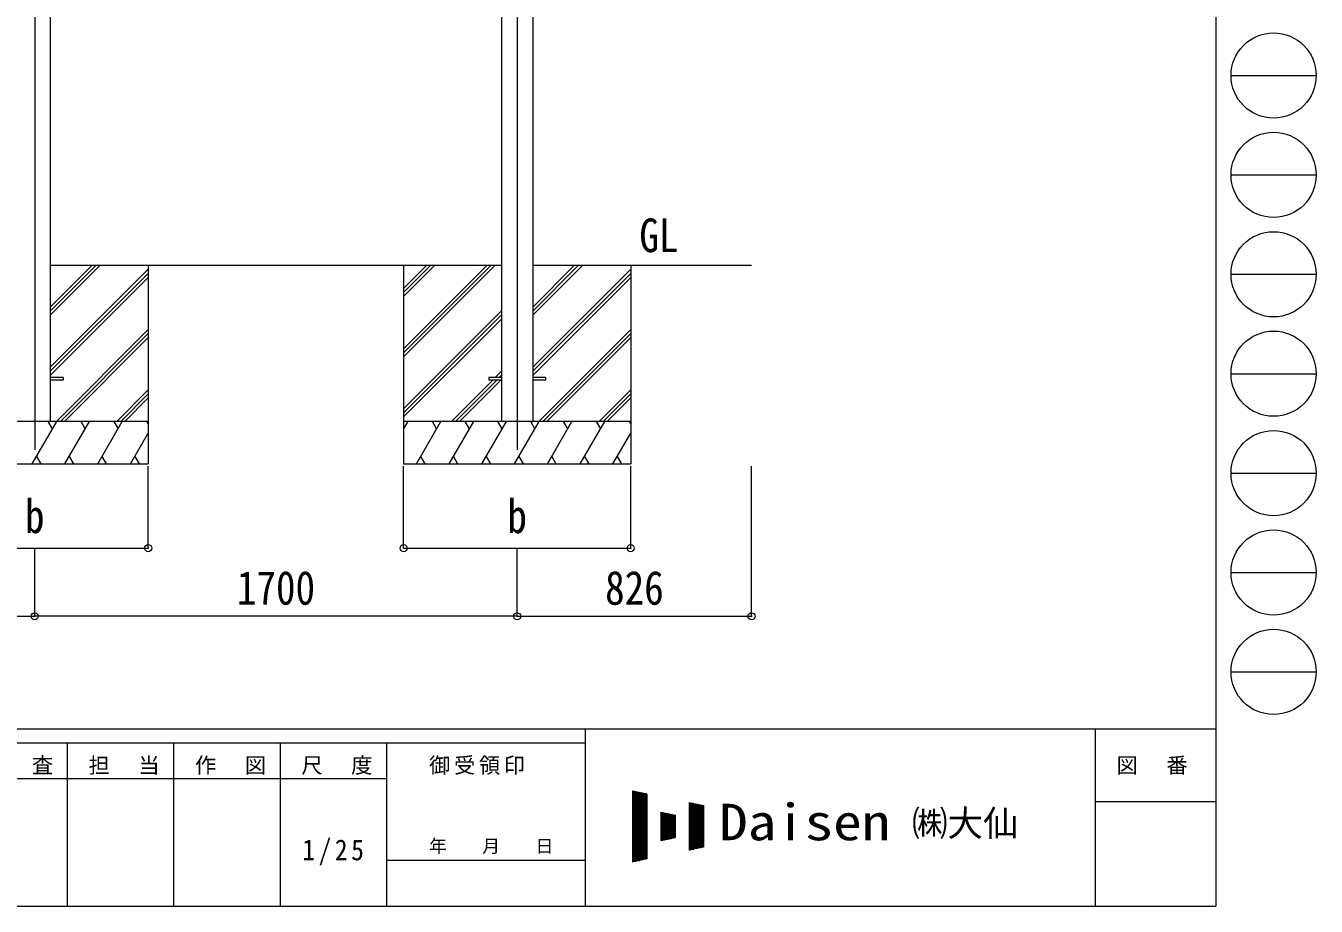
# Model space of a CAD drawing. Units: millimetres at full size, sheet at 1:25. Extents: x -6988 to 7066, y -4877 to 4823.
# Drawn here: x 2519 to 7066, y -4877 to -1777 of the extents above; entities that cross this region are included whole.
import ezdxf
from ezdxf.enums import TextEntityAlignment as Align

# ---------------------------------------------------------------- set-up
doc = ezdxf.new("R2010")
doc.units = ezdxf.units.MM
doc.header["$LTSCALE"] = 25
doc.header["$PDMODE"] = 32
doc.header["$PDSIZE"] = 25
for name, color, linetype, lineweight in [('0-0_0', 7, 'Continuous', 9), ('0-1_本体', 4, 'Continuous', 9), ('0-2_部品', 7, 'Continuous', 9), ('0-8_PARTS2', 2, 'Continuous', 9), ('0-A_寸法', 6, 'Continuous', 9), ('F-0_240', 7, 'Continuous', 9)]:
    doc.layers.add(name, color=color, linetype=linetype, lineweight=lineweight)
doc.styles.add('ＭＳ ゴシック', font='')
doc.styles.get('ＭＳ ゴシック').set_extended_font_data('MS Gothic')

msp = doc.modelspace()

# ---------------------------------------------------------------- linework, layer by layer
at = {"layer": '0-0_0'}
for p, q in [((2605.13, -2620), (4195.13, -2620)), ((2605.13, -2795.83), (2780.96, -2620)), ((2605.13, -2781.69), (2766.82, -2620)), ((2605.13, -2767.55), (2752.68, -2620)), ((2605.13, -2979.68), (2950.13, -2634.68)), ((2950.13, -2620), (2950.13, -3320)), ((3850.13, -2620), (3850.13, -3320)), ((3850.13, -2914.18), (4144.31, -2620)), ((3850.13, -2928.32), (4158.45, -2620)), ((3850.13, -2942.46), (4172.6, -2620)), ((3850.13, -2730.33), (3960.46, -2620)), ((3850.13, -2716.19), (3946.32, -2620)), ((3850.13, -2702.05), (3932.18, -2620)), ((4305.13, -2620), (5076.13, -2620)), ((4305.13, -2795.83), (4480.96, -2620)), ((4305.13, -2781.69), (4466.82, -2620)), ((4305.13, -2767.55), (4452.68, -2620)), ((4305.13, -2979.68), (4650.13, -2634.68)), ((4650.13, -2620), (4650.13, -3320)), ((2605.13, -2993.82), (2950.13, -2648.82)), ((2605.13, -3007.96), (2950.13, -2662.97)), ((4305.13, -2993.82), (4650.13, -2648.82)), ((4305.13, -3007.96), (4650.13, -2662.97)), ((3850.13, -3126.31), (4195.13, -2781.31)), ((3850.13, -3140.45), (4195.13, -2795.46)), ((3850.13, -3154.6), (4195.13, -2809.6)), ((2626.94, -3170), (2950.13, -2846.81)), ((2641.08, -3170), (2950.13, -2860.96)), ((4326.94, -3170), (4650.13, -2846.81)), ((4341.08, -3170), (4650.13, -2860.96)), ((2655.23, -3170), (2950.13, -2875.1)), ((4355.23, -3170), (4650.13, -2875.1)), ((4173.07, -3015.5), (4195.13, -2993.45)), ((4018.57, -3170), (4164.07, -3024.5)), ((4032.72, -3170), (4178.22, -3024.5)), ((4046.86, -3170), (4192.36, -3024.5)), ((4187.22, -3015.5), (4195.13, -3007.59)), ((2839.07, -3170), (2950.13, -3058.94)), ((2853.22, -3170), (2950.13, -3073.09)), ((2867.36, -3170), (2950.13, -3087.23)), ((4539.07, -3170), (4650.13, -3058.94)), ((4553.22, -3170), (4650.13, -3073.09)), ((4567.36, -3170), (4650.13, -3087.23)), ((2950.13, -3170), (2150.13, -3170)), ((2541.29, -3320), (2627.89, -3170)), ((2612.89, -3195.98), (2597.89, -3170)), ((2656.76, -3320), (2743.36, -3170)), ((2728.36, -3195.98), (2713.36, -3170)), ((2772.23, -3320), (2858.83, -3170)), ((2828.83, -3170), (2843.83, -3195.98)), ((2944.3, -3170), (2950.13, -3180.1)), ((4650.13, -3170), (3850.13, -3170)), ((3850.13, -3197.51), (3866.01, -3170)), ((3894.88, -3320), (3981.48, -3170)), ((3966.48, -3195.98), (3951.48, -3170)), ((4010.35, -3320), (4096.95, -3170)), ((4081.95, -3195.99), (4066.95, -3170)), ((4125.82, -3320), (4212.42, -3170)), ((4197.42, -3195.98), (4182.42, -3170)), ((4241.29, -3320), (4327.89, -3170)), ((4312.89, -3195.98), (4297.89, -3170)), ((4356.76, -3320), (4443.36, -3170)), ((4428.36, -3195.98), (4413.36, -3170)), ((4472.23, -3320), (4558.83, -3170)), ((4528.83, -3170), (4543.83, -3195.98)), ((4644.3, -3170), (4650.13, -3180.1)), ((2887.7, -3320), (2950.13, -3211.87)), ((4587.7, -3320), (4650.13, -3211.87)), ((2556.29, -3294.02), (2571.29, -3320)), ((2671.76, -3294.02), (2686.76, -3320)), ((2787.23, -3294.02), (2802.23, -3320)), ((2902.7, -3294.02), (2917.7, -3320)), ((3909.88, -3294.02), (3924.87, -3320)), ((4025.35, -3294.02), (4040.35, -3320)), ((4140.82, -3294.02), (4155.82, -3320)), ((4256.29, -3294.02), (4271.29, -3320)), ((4371.76, -3294.02), (4386.76, -3320)), ((4487.23, -3294.02), (4502.23, -3320)), ((4602.7, -3294.02), (4617.7, -3320)), ((2150.13, -3320), (2950.13, -3320)), ((3850.13, -3320), (4650.13, -3320))]:
    msp.add_line(p, q, dxfattribs=at)
at = {"layer": '0-1_本体'}
for p, q in [((2605.13, 310), (2605.13, -3170)), ((4195.13, 310), (4195.13, -3170)), ((4305.13, 310), (4305.13, -3170))]:
    msp.add_line(p, q, dxfattribs=at)
at = {"layer": '0-2_部品', "color": 4}
for p, q in [((2650.13, -3015.5), (2605.13, -3015.5)), ((2650.13, -3024.5), (2605.13, -3024.5)), ((2650.13, -3015.5), (2650.13, -3024.5)), ((4150.13, -3015.5), (4150.13, -3024.5)), ((4195.13, -3015.5), (4150.13, -3015.5)), ((4195.13, -3024.5), (4150.13, -3024.5)), ((4350.13, -3015.5), (4305.13, -3015.5)), ((4350.13, -3024.5), (4305.13, -3024.5)), ((4350.13, -3015.5), (4350.13, -3024.5))]:
    msp.add_line(p, q, dxfattribs=at)
at = {"layer": '0-8_PARTS2'}
for p, q in [((2550.13, 276.13), (2550.13, -3270)), ((4250.13, 276.13), (4250.13, -3270))]:
    msp.add_line(p, q, dxfattribs=at)
at = {"layer": '0-A_寸法'}
for p, q in [((2950.13, -3616.39), (2950.13, -3327.42)), ((3850.13, -3616.39), (3850.13, -3327.42)), ((4650.13, -3616.39), (4650.13, -3327.42)), ((5076.13, -3856.37), (5076.13, -3327.42)), ((2150.13, -3616.39), (2950.13, -3616.39)), ((2550.13, -3856.37), (2550.13, -3616.39)), ((3850.13, -3616.39), (4650.13, -3616.39)), ((4250.13, -3856.37), (4250.13, -3616.39)), ((850.13, -3856.37), (2550.13, -3856.37)), ((4250.13, -3856.37), (2550.13, -3856.37)), ((4250.13, -3856.37), (5076.13, -3856.37))]:
    msp.add_line(p, q, dxfattribs=at)
for p in [(2950.13, -3616.39), (3850.13, -3616.39), (4650.13, -3616.39), (2550.13, -3856.37), (4250.13, -3856.37), (5076.13, -3856.37)]:
    msp.add_point(p, dxfattribs=at)
at = {"layer": 'F-0_240', "color": 5}
for p, q in [((6712.12, 4822.79), (6712.12, -4877.21)), ((-6987.88, -4252.21), (6712.12, -4252.21)), ((4489.82, -4252.21), (4489.82, -4877.21)), ((6287.12, -4252.21), (6287.12, -4877.21)), ((-6987.88, -4302.21), (4489.82, -4302.21)), ((2664.82, -4302.21), (2664.82, -4877.21)), ((3039.82, -4302.21), (3039.82, -4877.21)), ((3414.82, -4302.21), (3414.82, -4877.21)), ((3789.82, -4302.21), (3789.82, -4877.21)), ((2289.82, -4427.21), (3789.82, -4427.21)), ((6287.12, -4508.46), (6712.12, -4508.46)), ((3789.82, -4714.71), (4489.82, -4714.71)), ((-6987.88, -4877.21), (6712.12, -4877.21))]:
    msp.add_line(p, q, dxfattribs=at)
at = {"layer": 'F-0_240', "color": 4}
for p, q in [((6765.55, -1952.21), (7065.55, -1952.21)), ((6765.55, -2302.21), (7065.55, -2302.21)), ((6765.55, -2652.21), (7065.55, -2652.21)), ((6765.55, -3002.21), (7065.55, -3002.21)), ((6765.55, -3352.21), (7065.55, -3352.21)), ((6765.55, -3702.21), (7065.55, -3702.21)), ((6765.55, -4052.21), (7065.55, -4052.21))]:
    msp.add_line(p, q, dxfattribs=at)
at = {"layer": 'F-0_240'}
for p, q in [((4656.46, -4471.05), (4706.46, -4481.46)), ((4656.46, -4471.05), (4656.46, -4721.05)), ((4656.46, -4473.4), (4667.75, -4473.4)), ((4656.46, -4475.9), (4679.75, -4475.9)), ((4656.46, -4478.4), (4691.75, -4478.4)), ((4656.46, -4480.9), (4703.75, -4480.9)), ((4656.46, -4483.4), (4706.46, -4483.4)), ((4656.46, -4485.9), (4706.46, -4485.9)), ((4656.46, -4488.4), (4706.46, -4488.4)), ((4656.46, -4490.9), (4706.46, -4490.9)), ((4656.46, -4493.4), (4706.46, -4493.4)), ((4656.46, -4495.9), (4706.46, -4495.9)), ((4656.46, -4498.4), (4706.46, -4498.4)), ((4656.46, -4500.9), (4706.46, -4500.9)), ((4657.94, -4720.74), (4657.94, -4471.36)), ((4660.44, -4720.22), (4660.44, -4471.88)), ((4662.94, -4719.7), (4662.94, -4472.4)), ((4665.44, -4719.18), (4665.44, -4472.92)), ((4667.94, -4718.66), (4667.94, -4473.44)), ((4670.44, -4718.13), (4670.44, -4473.96)), ((4672.94, -4717.61), (4672.94, -4474.48)), ((4675.44, -4717.09), (4675.44, -4475)), ((4677.94, -4716.57), (4677.94, -4475.52)), ((4680.44, -4716.05), (4680.44, -4476.04)), ((4682.94, -4715.53), (4682.94, -4476.56)), ((4685.44, -4715.01), (4685.44, -4477.08)), ((4687.94, -4714.49), (4687.94, -4477.61)), ((4690.44, -4713.97), (4690.44, -4478.13)), ((4692.94, -4713.45), (4692.94, -4478.65)), ((4695.44, -4712.93), (4695.44, -4479.17)), ((4697.94, -4712.41), (4697.94, -4479.69)), ((4700.44, -4711.88), (4700.44, -4480.21)), ((4702.94, -4711.36), (4702.94, -4480.73)), ((4705.44, -4710.84), (4705.44, -4481.25)), ((4706.46, -4481.46), (4706.46, -4710.63)), ((4656.46, -4503.4), (4706.46, -4503.4)), ((4656.46, -4505.9), (4706.46, -4505.9)), ((4656.46, -4508.4), (4706.46, -4508.4)), ((4656.46, -4510.9), (4706.46, -4510.9)), ((4656.46, -4513.4), (4706.46, -4513.4)), ((4656.46, -4515.9), (4706.46, -4515.9)), ((4656.46, -4518.4), (4706.46, -4518.4)), ((4656.46, -4520.9), (4706.46, -4520.9)), ((4656.46, -4523.4), (4706.46, -4523.4)), ((4656.46, -4525.9), (4706.46, -4525.9)), ((4656.46, -4528.4), (4706.46, -4528.4)), ((4656.46, -4530.9), (4706.46, -4530.9)), ((4656.46, -4533.4), (4706.46, -4533.4)), ((4656.46, -4535.9), (4706.46, -4535.9)), ((4656.46, -4538.4), (4706.46, -4538.4)), ((4656.46, -4540.9), (4706.46, -4540.9)), ((4656.46, -4543.4), (4706.46, -4543.4)), ((4656.46, -4545.9), (4706.46, -4545.9)), ((4756.46, -4546.05), (4806.46, -4556.46)), ((4756.46, -4546.05), (4756.46, -4646.05)), ((4757.94, -4645.74), (4757.94, -4546.36)), ((4856.46, -4512.71), (4906.46, -4523.13)), ((4856.46, -4512.71), (4856.46, -4679.38)), ((4856.46, -4513.4), (4859.75, -4513.4)), ((4856.46, -4515.9), (4871.75, -4515.9)), ((4856.46, -4518.4), (4883.75, -4518.4)), ((4856.46, -4520.9), (4895.75, -4520.9)), ((4856.46, -4523.4), (4906.46, -4523.4)), ((4856.46, -4525.9), (4906.46, -4525.9)), ((4856.46, -4528.4), (4906.46, -4528.4)), ((4856.46, -4530.9), (4906.46, -4530.9)), ((4856.46, -4533.4), (4906.46, -4533.4)), ((4856.46, -4535.9), (4906.46, -4535.9)), ((4856.46, -4538.4), (4906.46, -4538.4)), ((4856.46, -4540.9), (4906.46, -4540.9)), ((4856.46, -4543.4), (4906.46, -4543.4)), ((4856.46, -4545.9), (4906.46, -4545.9)), ((4857.94, -4679.07), (4857.94, -4513.02)), ((4860.44, -4678.55), (4860.44, -4513.54)), ((4862.94, -4678.03), (4862.94, -4514.06)), ((4865.44, -4677.51), (4865.44, -4514.58)), ((4867.94, -4676.99), (4867.94, -4515.11)), ((4870.44, -4676.47), (4870.44, -4515.63)), ((4872.94, -4675.95), (4872.94, -4516.15)), ((4875.44, -4675.43), (4875.44, -4516.67)), ((4877.94, -4674.91), (4877.94, -4517.19)), ((4880.44, -4674.38), (4880.44, -4517.71)), ((4882.94, -4673.86), (4882.94, -4518.23)), ((4885.44, -4673.34), (4885.44, -4518.75)), ((4887.94, -4672.82), (4887.94, -4519.27)), ((4890.44, -4672.3), (4890.44, -4519.79)), ((4892.94, -4671.78), (4892.94, -4520.31)), ((4895.44, -4671.26), (4895.44, -4520.83)), ((4897.94, -4670.74), (4897.94, -4521.36)), ((4900.44, -4670.22), (4900.44, -4521.88)), ((4902.94, -4669.7), (4902.94, -4522.4)), ((4905.44, -4669.18), (4905.44, -4522.92)), ((4906.46, -4523.13), (4906.46, -4668.96)), ((4656.46, -4548.4), (4706.46, -4548.4)), ((4656.46, -4550.9), (4706.46, -4550.9)), ((4656.46, -4553.4), (4706.46, -4553.4)), ((4656.46, -4555.9), (4706.46, -4555.9)), ((4656.46, -4558.4), (4706.46, -4558.4)), ((4656.46, -4560.9), (4706.46, -4560.9)), ((4656.46, -4563.4), (4706.46, -4563.4)), ((4656.46, -4565.9), (4706.46, -4565.9)), ((4656.46, -4568.4), (4706.46, -4568.4)), ((4656.46, -4570.9), (4706.46, -4570.9)), ((4656.46, -4573.4), (4706.46, -4573.4)), ((4656.46, -4575.9), (4706.46, -4575.9)), ((4656.46, -4578.4), (4706.46, -4578.4)), ((4656.46, -4580.9), (4706.46, -4580.9)), ((4656.46, -4583.4), (4706.46, -4583.4)), ((4656.46, -4585.9), (4706.46, -4585.9)), ((4656.46, -4588.4), (4706.46, -4588.4)), ((4656.46, -4590.9), (4706.46, -4590.9)), ((4756.46, -4548.4), (4767.75, -4548.4)), ((4756.46, -4550.9), (4779.75, -4550.9)), ((4756.46, -4553.4), (4791.75, -4553.4)), ((4756.46, -4555.9), (4803.75, -4555.9)), ((4756.46, -4558.4), (4806.46, -4558.4)), ((4756.46, -4560.9), (4806.46, -4560.9)), ((4756.46, -4563.4), (4806.46, -4563.4)), ((4756.46, -4565.9), (4806.46, -4565.9)), ((4756.46, -4568.4), (4806.46, -4568.4)), ((4756.46, -4570.9), (4806.46, -4570.9)), ((4756.46, -4573.4), (4806.46, -4573.4)), ((4756.46, -4575.9), (4806.46, -4575.9)), ((4756.46, -4578.4), (4806.46, -4578.4)), ((4756.46, -4580.9), (4806.46, -4580.9)), ((4756.46, -4583.4), (4806.46, -4583.4)), ((4756.46, -4585.9), (4806.46, -4585.9)), ((4756.46, -4588.4), (4806.46, -4588.4)), ((4756.46, -4590.9), (4806.46, -4590.9)), ((4760.44, -4645.22), (4760.44, -4546.88)), ((4762.94, -4644.7), (4762.94, -4547.4)), ((4765.44, -4644.18), (4765.44, -4547.92)), ((4767.94, -4643.66), (4767.94, -4548.44)), ((4770.44, -4643.13), (4770.44, -4548.96)), ((4772.94, -4642.61), (4772.94, -4549.48)), ((4775.44, -4642.09), (4775.44, -4550)), ((4777.94, -4641.57), (4777.94, -4550.52)), ((4780.44, -4641.05), (4780.44, -4551.04)), ((4782.94, -4640.53), (4782.94, -4551.56)), ((4785.44, -4640.01), (4785.44, -4552.08)), ((4787.94, -4639.49), (4787.94, -4552.61)), ((4790.44, -4638.97), (4790.44, -4553.13)), ((4792.94, -4638.45), (4792.94, -4553.65)), ((4795.44, -4637.93), (4795.44, -4554.17)), ((4797.94, -4637.41), (4797.94, -4554.69)), ((4800.44, -4636.88), (4800.44, -4555.21)), ((4802.94, -4636.36), (4802.94, -4555.73)), ((4805.44, -4635.84), (4805.44, -4556.25)), ((4806.46, -4556.46), (4806.46, -4635.63)), ((4856.46, -4548.4), (4906.46, -4548.4)), ((4856.46, -4550.9), (4906.46, -4550.9)), ((4856.46, -4553.4), (4906.46, -4553.4)), ((4856.46, -4555.9), (4906.46, -4555.9)), ((4856.46, -4558.4), (4906.46, -4558.4)), ((4856.46, -4560.9), (4906.46, -4560.9)), ((4856.46, -4563.4), (4906.46, -4563.4)), ((4856.46, -4565.9), (4906.46, -4565.9)), ((4856.46, -4568.4), (4906.46, -4568.4)), ((4856.46, -4570.9), (4906.46, -4570.9)), ((4856.46, -4573.4), (4906.46, -4573.4)), ((4856.46, -4575.9), (4906.46, -4575.9)), ((4856.46, -4578.4), (4906.46, -4578.4)), ((4856.46, -4580.9), (4906.46, -4580.9)), ((4856.46, -4583.4), (4906.46, -4583.4)), ((4856.46, -4585.9), (4906.46, -4585.9)), ((4856.46, -4588.4), (4906.46, -4588.4)), ((4856.46, -4590.9), (4906.46, -4590.9)), ((4656.46, -4593.4), (4706.46, -4593.4)), ((4656.46, -4595.9), (4706.46, -4595.9)), ((4656.46, -4598.4), (4706.46, -4598.4)), ((4656.46, -4600.9), (4706.46, -4600.9)), ((4656.46, -4603.4), (4706.46, -4603.4)), ((4656.46, -4605.9), (4706.46, -4605.9)), ((4656.46, -4608.4), (4706.46, -4608.4)), ((4656.46, -4610.9), (4706.46, -4610.9)), ((4656.46, -4613.4), (4706.46, -4613.4)), ((4656.46, -4615.9), (4706.46, -4615.9)), ((4656.46, -4618.4), (4706.46, -4618.4)), ((4656.46, -4620.9), (4706.46, -4620.9)), ((4656.46, -4623.4), (4706.46, -4623.4)), ((4656.46, -4625.9), (4706.46, -4625.9)), ((4656.46, -4628.4), (4706.46, -4628.4)), ((4656.46, -4630.9), (4706.46, -4630.9)), ((4656.46, -4633.4), (4706.46, -4633.4)), ((4656.46, -4635.9), (4706.46, -4635.9)), ((4756.46, -4593.4), (4806.46, -4593.4)), ((4756.46, -4595.9), (4806.46, -4595.9)), ((4756.46, -4598.4), (4806.46, -4598.4)), ((4756.46, -4600.9), (4806.46, -4600.9)), ((4756.46, -4603.4), (4806.46, -4603.4)), ((4756.46, -4605.9), (4806.46, -4605.9)), ((4756.46, -4608.4), (4806.46, -4608.4)), ((4756.46, -4610.9), (4806.46, -4610.9)), ((4756.46, -4613.4), (4806.46, -4613.4)), ((4756.46, -4615.9), (4806.46, -4615.9)), ((4756.46, -4618.4), (4806.46, -4618.4)), ((4756.46, -4620.9), (4806.46, -4620.9)), ((4756.46, -4623.4), (4806.46, -4623.4)), ((4756.46, -4625.9), (4806.46, -4625.9)), ((4756.46, -4628.4), (4806.46, -4628.4)), ((4756.46, -4630.9), (4806.46, -4630.9)), ((4756.46, -4633.4), (4806.46, -4633.4)), ((4756.46, -4646.05), (4806.46, -4635.63)), ((4756.46, -4635.9), (4805.17, -4635.9)), ((4856.46, -4593.4), (4906.46, -4593.4)), ((4856.46, -4595.9), (4906.46, -4595.9)), ((4856.46, -4598.4), (4906.46, -4598.4)), ((4856.46, -4600.9), (4906.46, -4600.9)), ((4856.46, -4603.4), (4906.46, -4603.4)), ((4856.46, -4605.9), (4906.46, -4605.9)), ((4856.46, -4608.4), (4906.46, -4608.4)), ((4856.46, -4610.9), (4906.46, -4610.9)), ((4856.46, -4613.4), (4906.46, -4613.4)), ((4856.46, -4615.9), (4906.46, -4615.9)), ((4856.46, -4618.4), (4906.46, -4618.4)), ((4856.46, -4620.9), (4906.46, -4620.9)), ((4856.46, -4623.4), (4906.46, -4623.4)), ((4856.46, -4625.9), (4906.46, -4625.9)), ((4856.46, -4628.4), (4906.46, -4628.4)), ((4856.46, -4630.9), (4906.46, -4630.9)), ((4856.46, -4633.4), (4906.46, -4633.4)), ((4856.46, -4635.9), (4906.46, -4635.9)), ((4656.46, -4638.4), (4706.46, -4638.4)), ((4656.46, -4640.9), (4706.46, -4640.9)), ((4656.46, -4643.4), (4706.46, -4643.4)), ((4656.46, -4645.9), (4706.46, -4645.9)), ((4656.46, -4648.4), (4706.46, -4648.4)), ((4656.46, -4650.9), (4706.46, -4650.9)), ((4656.46, -4653.4), (4706.46, -4653.4)), ((4656.46, -4655.9), (4706.46, -4655.9)), ((4656.46, -4658.4), (4706.46, -4658.4)), ((4656.46, -4660.9), (4706.46, -4660.9)), ((4656.46, -4663.4), (4706.46, -4663.4)), ((4656.46, -4665.9), (4706.46, -4665.9)), ((4656.46, -4668.4), (4706.46, -4668.4)), ((4656.46, -4670.9), (4706.46, -4670.9)), ((4656.46, -4673.4), (4706.46, -4673.4)), ((4656.46, -4675.9), (4706.46, -4675.9)), ((4656.46, -4678.4), (4706.46, -4678.4)), ((4656.46, -4680.9), (4706.46, -4680.9)), ((4756.46, -4638.4), (4793.17, -4638.4)), ((4756.46, -4640.9), (4781.17, -4640.9)), ((4756.46, -4643.4), (4769.17, -4643.4)), ((4756.46, -4645.9), (4757.17, -4645.9)), ((4856.46, -4638.4), (4906.46, -4638.4)), ((4856.46, -4640.9), (4906.46, -4640.9)), ((4856.46, -4643.4), (4906.46, -4643.4)), ((4856.46, -4645.9), (4906.46, -4645.9)), ((4856.46, -4648.4), (4906.46, -4648.4)), ((4856.46, -4650.9), (4906.46, -4650.9)), ((4856.46, -4653.4), (4906.46, -4653.4)), ((4856.46, -4655.9), (4906.46, -4655.9)), ((4856.46, -4658.4), (4906.46, -4658.4)), ((4856.46, -4660.9), (4906.46, -4660.9)), ((4856.46, -4663.4), (4906.46, -4663.4)), ((4856.46, -4665.9), (4906.46, -4665.9)), ((4856.46, -4668.4), (4906.46, -4668.4)), ((4906.46, -4668.96), (4856.46, -4679.38)), ((4856.46, -4670.9), (4897.17, -4670.9)), ((4856.46, -4673.4), (4885.17, -4673.4)), ((4856.46, -4675.9), (4873.17, -4675.9)), ((4856.46, -4678.4), (4861.17, -4678.4)), ((4656.46, -4683.4), (4706.46, -4683.4)), ((4656.46, -4685.9), (4706.46, -4685.9)), ((4656.46, -4688.4), (4706.46, -4688.4)), ((4656.46, -4690.9), (4706.46, -4690.9)), ((4656.46, -4693.4), (4706.46, -4693.4)), ((4656.46, -4695.9), (4706.46, -4695.9)), ((4656.46, -4698.4), (4706.46, -4698.4)), ((4656.46, -4700.9), (4706.46, -4700.9)), ((4656.46, -4703.4), (4706.46, -4703.4)), ((4656.46, -4705.9), (4706.46, -4705.9)), ((4656.46, -4708.4), (4706.46, -4708.4)), ((4706.46, -4710.63), (4656.46, -4721.05)), ((4656.46, -4710.9), (4705.17, -4710.9)), ((4656.46, -4713.4), (4693.17, -4713.4)), ((4656.46, -4715.9), (4681.17, -4715.9)), ((4656.46, -4718.4), (4669.17, -4718.4)), ((4656.46, -4720.9), (4657.17, -4720.9))]:
    msp.add_line(p, q, dxfattribs=at)
at = {"layer": 'F-0_240', "color": 4}
for centre in [(6915.55, -1952.21), (6915.55, -2302.21), (6915.55, -2652.21), (6915.55, -3002.21), (6915.55, -3352.21), (6915.55, -3702.21), (6915.55, -4052.21)]:
    msp.add_circle(centre, 150, dxfattribs=at)

# ---------------------------------------------------------------- texts
at = {"layer": '0-0_0', "style": 'ＭＳ ゴシック', "width": 0.85}
msp.add_text('GL', height=119.1, dxfattribs=at).set_placement((4680.84, -2609.94), align=Align.BOTTOM_LEFT)
at = {"layer": '0-A_寸法', "color": 7, "style": 'ＭＳ ゴシック', "width": 0.85}
for s, p in [('b', (2515.76, -3598.89)), ('b', (4215.76, -3598.89)), ('1700', (3262.63, -3851.37)), ('826', (4560.01, -3851.37))]:
    msp.add_text(s, height=119.1, dxfattribs=at).set_placement(p, align=Align.BOTTOM_LEFT)
at = {"layer": 'F-0_240', "style": 'ＭＳ ゴシック', "width": 1.15}
msp.add_text('Daisen', height=128.3, dxfattribs=at).set_placement((4962.18, -4683.55), align=Align.BOTTOM_LEFT)
at = {"layer": 'F-0_240', "style": 'ＭＳ ゴシック'}
for s, height, p in [('㈱大仙\u3000', 91.64, (5641.68, -4658.55)), ('年\u3000\u3000月\u3000\u3000日', 45.82, (3939.83, -4702.21))]:
    msp.add_text(s, height=height, dxfattribs=at).set_placement(p, align=Align.BOTTOM_LEFT)
at = {"layer": 'F-0_240', "attachment_point": 7, "style": 'ＭＳ ゴシック'}
for s, insert, char_height in [('\\T1.17;照\u3000査', (2364.83, -4414.71), 54.99), ('\\T1.17;担\u3000当', (2739.83, -4414.71), 54.99), ('\\T1.17;作\u3000図', (3114.82, -4414.71), 54.99), ('\\T1.17;尺\u3000度', (3489.83, -4414.71), 54.99), ('\\T1.17;御受領印', (3939.82, -4414.71), 54.99), ('\\T1.17;図\u3000番', (6362.12, -4414.71), 54.99), ('\\T1.28;\\W0.9;1/25', (3492.95, -4733.46), 73.31)]:
    msp.add_mtext(s, dxfattribs=dict(at, insert=insert, char_height=char_height))

doc.saveas('drawing.dxf')
